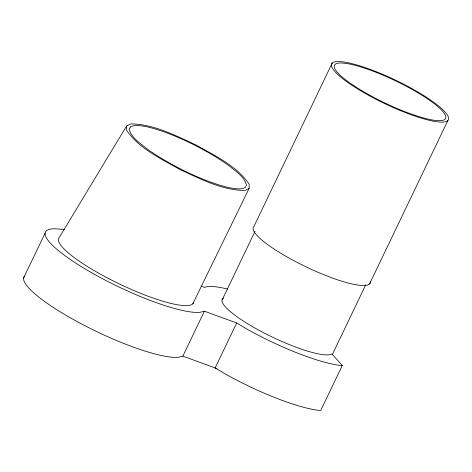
<?xml version="1.0" encoding="UTF-8"?>
<svg xmlns="http://www.w3.org/2000/svg" width="472" height="472" viewBox="0 0 472 472"><rect width="100%" height="100%" fill="white"/><g stroke="black" fill="none" stroke-linecap="round" stroke-linejoin="round"><path stroke-width="0.71" d="M126.585 126.024L126.585 130.26C139.252 148.798 160.863 158.562 179.791 169.442C200.435 178.841 221.751 190.287 244.962 190.464L249.133 188.352L249.139 184.121C236.466 165.578 214.854 155.819 195.927 144.934C175.283 135.535 153.966 124.089 130.762 123.918L126.585 126.024L59.283 237.457A74.741 14.903 25.6 0 0 117.729 283.159A74.741 14.903 25.6 0 0 193.549 302.711M23.6 277.973L45.135 233.032M24.503 276.079A89.379 17.818 25.6 0 0 81.272 323.816A89.379 17.818 25.6 0 0 178.168 357.322L182.865 356.142L204.4 311.196L236.69 322.995L245.888 328.488A84.759 16.898 25.6 0 0 340.07 365.375L342.288 365.464L320.759 410.404L318.541 410.315A84.759 16.898 25.6 0 1 224.353 373.429L215.161 367.936L236.69 322.995M332.205 63.106L253.906 226.536A64.723 12.903 25.6 0 0 306.564 267.093A64.723 12.903 25.6 0 0 370.361 282.126M222.218 299.785L255.022 231.315M332.353 354.502L365.794 284.704M369.546 283.991L447.851 120.561A64.723 12.903 25.6 0 0 369.546 69.148A64.723 12.903 25.6 0 0 352.69 85.792A64.723 12.903 25.6 0 0 447.851 120.561M192.824 303.803L249.133 188.352M204.4 311.196L199.703 312.381A89.379 17.818 25.6 0 1 82.63 267.435A89.379 17.818 25.6 0 1 64.298 229.752M201.072 286.097L204.506 287.348L207.957 286.48A84.759 16.898 25.6 0 1 227.457 289.035M182.865 356.142L216.984 368.608M342.288 365.464L331.958 354.018L328.595 354.867A61.643 12.29 25.6 0 1 259.683 330.642A61.643 12.29 25.6 0 1 223.457 298.174M130.366 126.933L129.239 129.399C131.535 138.013 140.042 142.945 146.409 148.415C159.406 157.79 173.442 165.619 187.856 172.569C201.219 178.752 214.925 184.404 229.309 187.714C234.566 188.44 240.372 190.116 245.351 187.443L246.478 184.977C244.183 176.363 235.681 171.43 229.309 165.961C216.318 156.586 202.281 148.763 187.862 141.806C174.504 135.629 160.799 129.971 146.409 126.661C141.157 125.941 135.346 124.266 130.366 126.933M354.466 86.075A61.643 12.29 25.6 0 0 445.096 119.192A61.643 12.29 25.6 0 0 370.526 70.228A61.643 12.29 25.6 0 0 354.466 86.075"/></g></svg>
